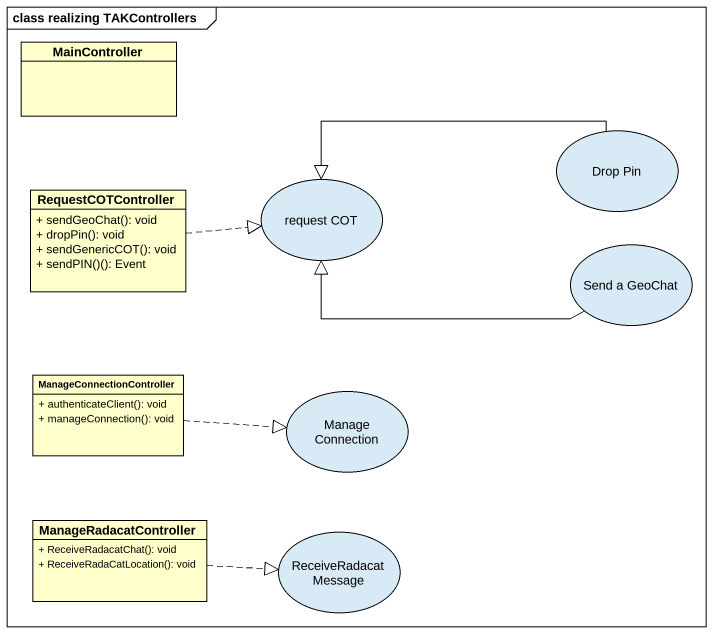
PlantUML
@startuml
mainframe class realizing TAKControllers
allowmixing
hide circle
hide empty members
skinparam classAttributeIconSize 0
class MainController
usecase "Drop Pin" as Drop_Pin
class RequestCOTController {
  + sendGeoChat(): void
  + dropPin(): void
  + sendGenericCOT(): void
  + sendPIN()(): Event
}
usecase "request COT" as request_COT
usecase "Send a GeoChat" as Send_a_GeoChat
class ManageConnectionController {
  + authenticateClient(): void
  + manageConnection(): void
}
usecase "Manage Connection" as Manage_Connection
class ManageRadacatController {
  + ReceiveRadacatChat(): void
  + ReceiveRadaCatLocation(): void
}
usecase ReceiveRadacatMessage
Drop_Pin -left-|> request_COT
RequestCOTController .right.|> request_COT
Send_a_GeoChat -left-|> request_COT
ManageConnectionController .right.|> Manage_Connection
ManageRadacatController .right.|> ReceiveRadacatMessage
@enduml
